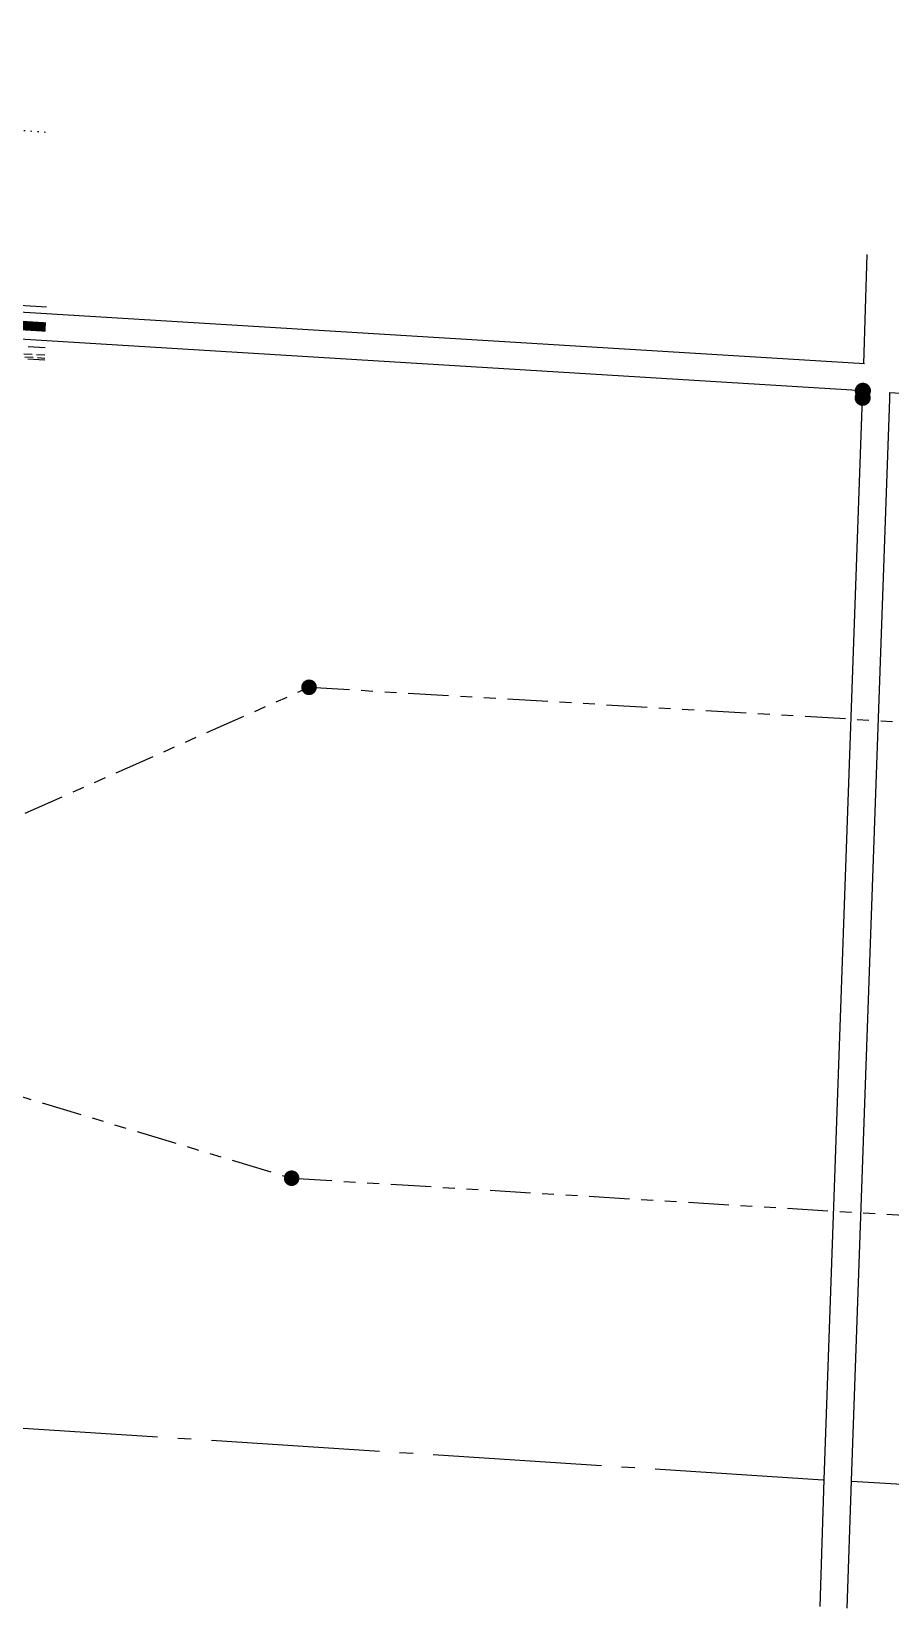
# Model space of a CAD drawing. Extents: x 296586 to 307845, y 5796063 to 5801446.
# Drawn here: x 300969 to 301606, y 5796256 to 5797429 of the extents above; entities that cross this region are included whole.
import ezdxf

# ---------------------------------------------------------------- set-up
doc = ezdxf.new("R2010")
doc.units = 0
doc.header["$LTSCALE"] = 5
for name, pattern in [('foc-DOT', [1, 0.2, -0.8]), ('foc-DRILLPATH', [14.75, 6, -1.75, 1.75, -1.75, 1.75, -1.75]), ('foc-FLOWLINE', [3.75, 2.5, -1.25]), ('foc-QUARTERLINE', [33, 25, -3, 2, -3]), ('UG_PIPE', [1.875, 1.25, -0.625])]:
    doc.linetypes.add(name, pattern=pattern)
for name, color, linetype in [('AS-DRILL', 8, 'foc-DOT'), ('AS-PIPE-UG', 44, 'UG_PIPE'), ('AS-ROADS', 254, 'Continuous'), ('F-EZE', 190, 'foc-FLOWLINE'), ('L-MON', 1, 'Continuous'), ('L-SEC', 7, 'Continuous'), ('L-SECQ', 8, 'foc-QUARTERLINE'), ('L-TITLEDB', 4, 'Continuous'), ('P-PDRILLPATH', 12, 'foc-DRILLPATH')]:
    doc.layers.add(name, color=color, linetype=linetype)

# ---------------------------------------------------------------- blocks, each defined once
blk = doc.blocks.new('fdia')
at = {"color": 255, "const_width": 1}
blk.add_lwpolyline([(-0.5, 0, 1), (0.5, 0, 1)], format="xyb", close=True, dxfattribs=at)
blk = doc.blocks.new('Fdiaa')
blk.add_blockref('fdia', (0, 0))
blk = doc.blocks.new('fdib')
at = {"color": 1, "const_width": 1.6}
blk.add_lwpolyline([(-0.4, 0, 1), (0.4, 0, 1)], format="xyb", close=True, dxfattribs=at)
at = {"color": 1}
blk.add_circle((0, 0), 0.8, dxfattribs=at)
blk = doc.blocks.new('Fdibb')
blk.add_blockref('fdib', (0, 0))
blk = doc.blocks.new('fdicc')
for name in ['Fdibb', 'Fdiaa']:
    blk.add_blockref(name, (0, 0))
blk = doc.blocks.new('FDI')
blk.add_blockref('fdicc', (0, 0))
blk = doc.blocks.new('plbh')
at = {"layer": 'L-MON'}
h = blk.add_hatch(color=255, dxfattribs=at)
h.dxf.hatch_style = 1
edge = h.paths.add_edge_path()
edge.add_arc((0, 0), 1.16, 0, 360)
h = blk.add_hatch(color=256, dxfattribs=at)
h.dxf.hatch_style = 1
h.paths.add_polyline_path([(-0.96, 0, 1), (0.96, 0, 1)])
h.paths.add_polyline_path([(0.91, 0, -1), (-0.91, 0, -1)], flags=16)
h.paths.add_polyline_path([(0.45, 0, -1), (-0.45, 0, -1)], flags=0)
h = blk.add_hatch(color=256, dxfattribs=at)
h.dxf.hatch_style = 1
h.paths.add_polyline_path([(-0.45, 0, 1), (0.45, 0, 1)])
h.paths.add_polyline_path([(0.4, 0, -1), (-0.4, 0, -1)], flags=16)
at = {"layer": 'L-MON', "color": 240}
for radius in [0.96, 0.91, 0.45, 0.4]:
    blk.add_circle((0, 0), radius, dxfattribs=at)

msp = doc.modelspace()

# ---------------------------------------------------------------- linework, layer by layer
at = {"layer": 'AS-DRILL', "flags": 128}
msp.add_lwpolyline([(300843.736, 5797429.256), (300845.481, 5797424.086), (300848.276, 5797417.197), (300851.921, 5797410.315), (300856.262, 5797403.804), (300861.182, 5797397.511), (300866.646, 5797391.546), (300872.595, 5797385.941), (300879.258, 5797380.688), (300886.51, 5797375.882), (300894.024, 5797371.595), (300901.583, 5797367.957), (300908.769, 5797365.225), (300912.465, 5797364.075), (300916.395, 5797363.006), (300920.638, 5797361.984), (300920.866, 5797361.935), (300925.173, 5797361.03), (300929.961, 5797360.146), (300934.782, 5797359.341), (300939.735, 5797358.571), (300944.84, 5797357.824), (300950.126, 5797357.131), (300955.566, 5797356.521), (300961.239, 5797355.991), (300967.145, 5797355.533), (300973.092, 5797355.093), (300979.148, 5797354.679)], dxfattribs=at)
at = {"layer": 'AS-PIPE-UG', "flags": 128}
for points in [[(299981.282, 5797248.231), (300978.638, 5797186.879)], [(300978.703, 5797188.883), (300779.926, 5797201.115), (300576.25, 5797213.638), (300538.773, 5797215.942), (300474.449, 5797219.897), (300237.943, 5797234.437), (300055.438, 5797245.657)]]:
    msp.add_lwpolyline(points, dxfattribs=at)
at = {"layer": 'AS-ROADS', "const_width": 7, "flags": 128}
msp.add_lwpolyline([(299854.234, 5797278.624), (300979.391, 5797209.9)], dxfattribs=at)
at = {"layer": 'F-EZE', "flags": 128}
for points in [[(300978.883, 5797194.37), (300779.186, 5797206.658), (299974.547, 5797255.965)], [(300978.584, 5797185.231), (300778.624, 5797197.535), (299974.261, 5797246.826)]]:
    msp.add_lwpolyline(points, dxfattribs=at)
at = {"layer": 'L-SEC'}
for p, q in [((301568.574, 5796676.197), (301585.636, 5797157.371)), ((301585.636, 5797157.371), (301585.804, 5797162.536)), ((301557.148, 5796353.976), (301568.574, 5796676.197)), ((301554.006, 5796259.881), (301557.148, 5796353.976))]:
    msp.add_line(p, q, dxfattribs=at)
at = {"layer": 'L-SEC', "flags": 128}
for points in [[(301587.026, 5797182.497), (299975.926, 5797281.116)], [(301585.804, 5797162.536), (299974.704, 5797261.155)], [(301586.454, 5797182.532), (301589.095, 5797263.709)], [(301574.093, 5796258.665), (301577.252, 5796353.284), (301588.677, 5796675.484), (301605.74, 5797156.688), (301605.889, 5797161.265)], [(301605.879, 5797161.266), (302404.483, 5797110.749)], [(301605.889, 5797161.265), (301605.879, 5797161.266)]]:
    msp.add_lwpolyline(points, dxfattribs=at)
at = {"layer": 'L-SECQ', "flags": 128}
for points in [[(299949.714, 5796457.637), (301557.148, 5796353.976)], [(303171.689, 5796256.22), (301577.235, 5796352.76)]]:
    msp.add_lwpolyline(points, dxfattribs=at)
at = {"layer": 'L-TITLEDB', "flags": 128}
msp.add_lwpolyline([(300785.367, 5797236.861), (300979.881, 5797224.891)], dxfattribs=at)
at = {"layer": 'P-PDRILLPATH'}
for p, q in [((300694.584, 5796729.274), (301174.781, 5796942.402)), ((301174.781, 5796942.402), (304705.629, 5796735.723))]:
    msp.add_line(p, q, dxfattribs=at)
at = {"layer": 'P-PDRILLPATH', "flags": 128}
for points in [[(300694.257, 5796719.28), (301161.858, 5796577.882)], [(301161.858, 5796577.882), (304690.792, 5796363.786)]]:
    msp.add_lwpolyline(points, dxfattribs=at)

# ---------------------------------------------------------------- block references
at = {"layer": 'L-MON'}
for name, p, xscale, yscale, zscale in [('FDI', (301585.804, 5797162.536), 4.999999999999956, 4.999999999999956, 4.999999999999956), ('FDI', (301585.636, 5797157.371), 4.999999999999956, 4.999999999999956, 4.999999999999956), ('plbh', (301174.781, 5796942.402), 4.999705949999981, 4.999705949999981, 4.999705949999981), ('plbh', (301161.858, 5796577.882), 4.999705949999981, 4.999705949999981, 4.999705949999981)]:
    msp.add_blockref(name, p, dxfattribs=dict(at, xscale=xscale, yscale=yscale, zscale=zscale))

doc.saveas('drawing.dxf')
